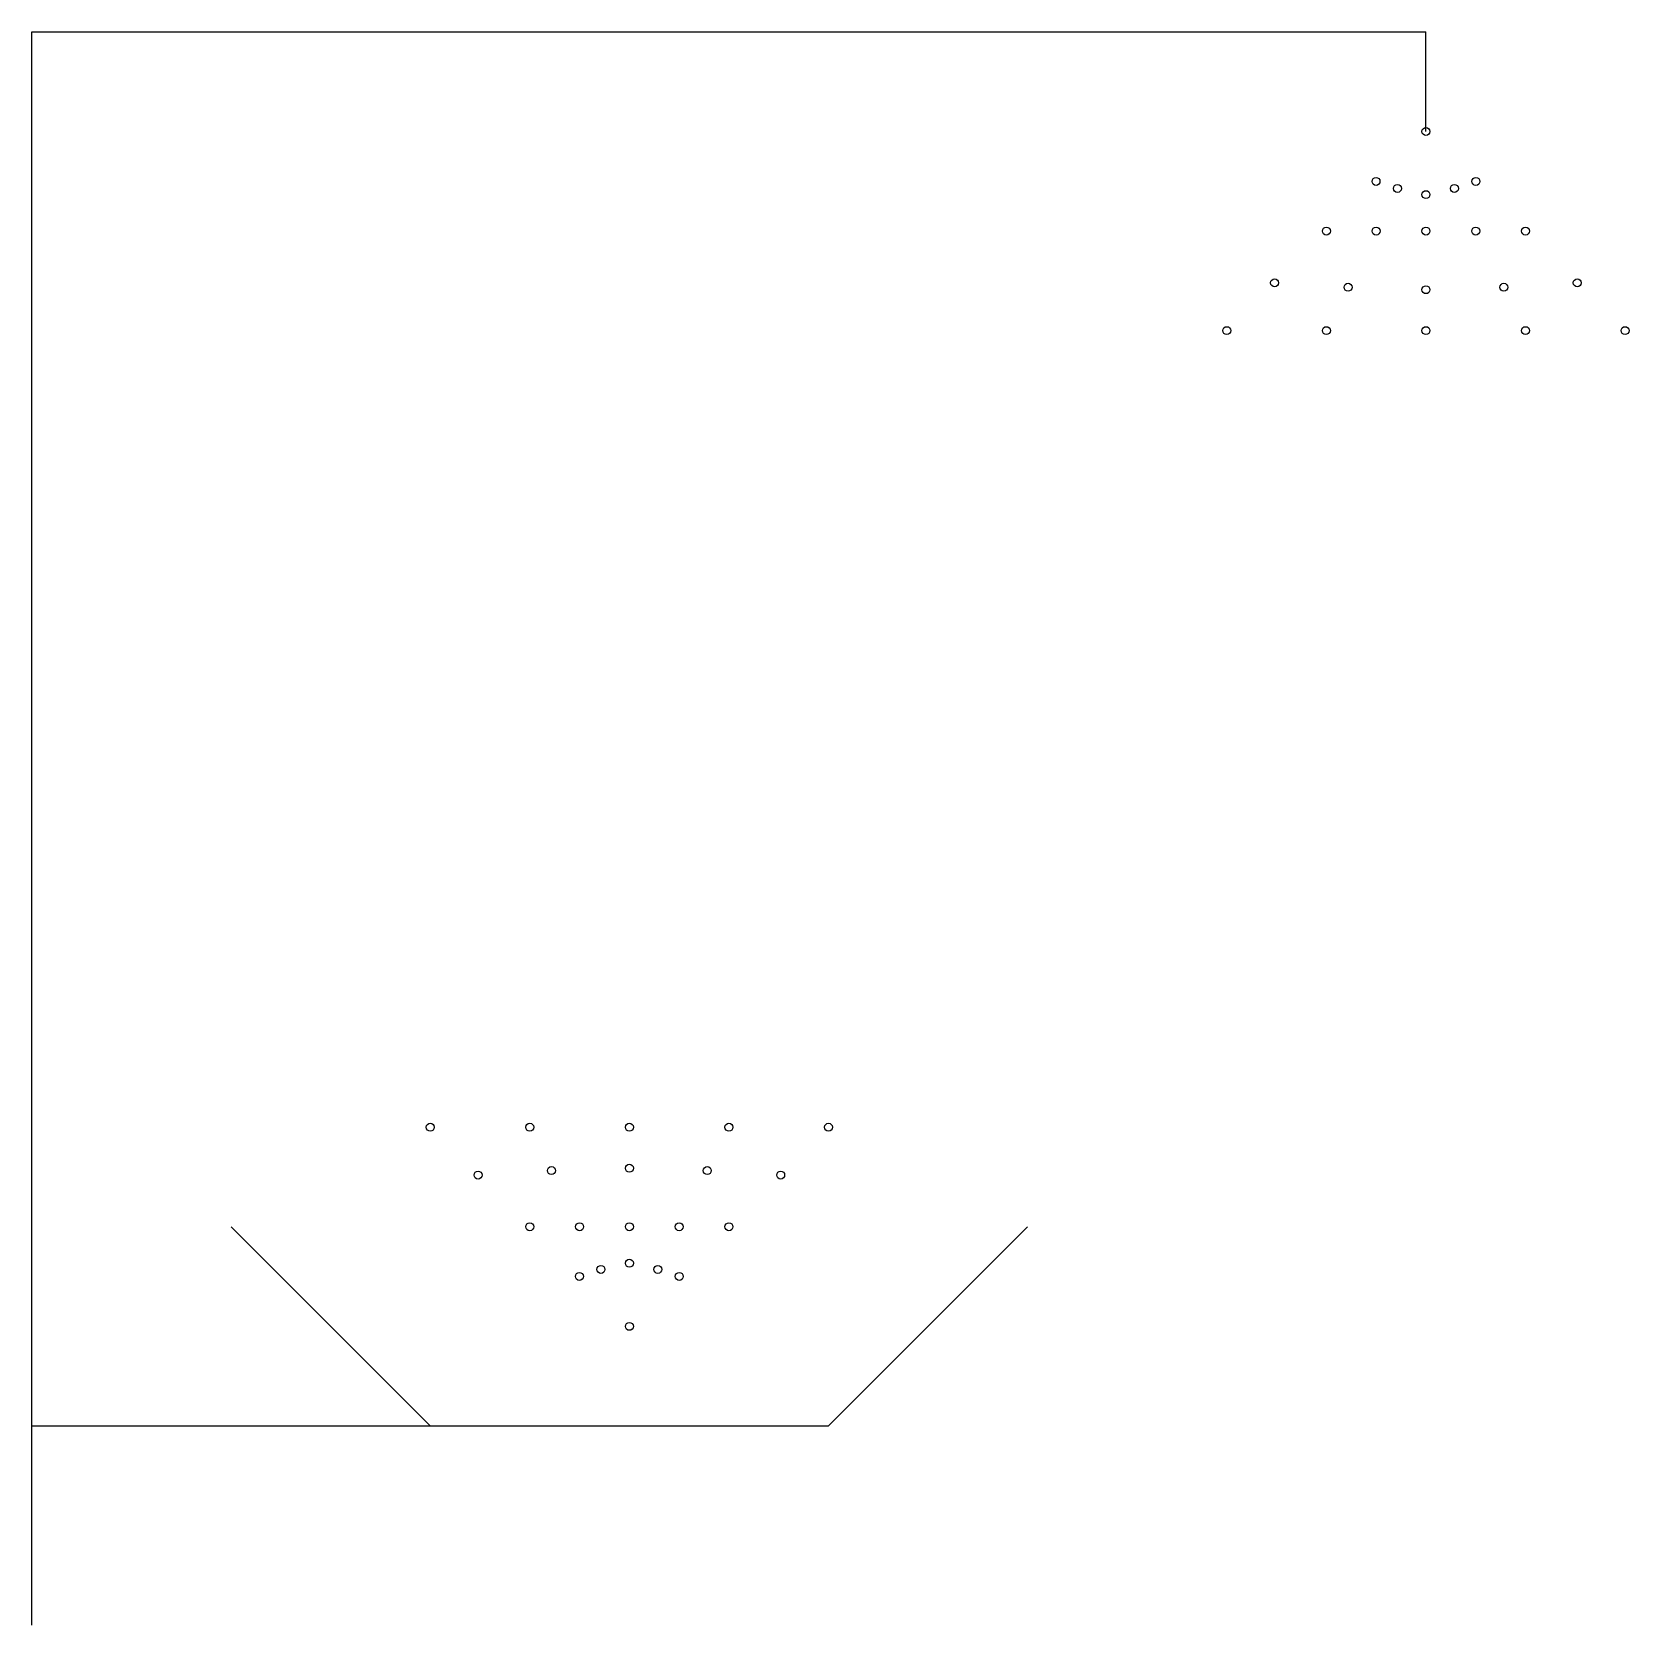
# Model space of a CAD drawing. Extents: x -9.4 to 10.6, y -10.7 to 9.3.
import ezdxf

# ---------------------------------------------------------------- set-up
doc = ezdxf.new("R2010")
doc.units = 0
doc.layers.get('0').update_dxf_attribs({"linetype": 'CONTINUOUS'})

msp = doc.modelspace()

# ---------------------------------------------------------------- linework, layer by layer
for p, q in [((-9.45, -10.69), (-9.45, 9.31)), ((-9.45, 9.31), (8.05, 9.31)), ((8.05, 8.06), (8.05, 9.31)), ((-4.45, -8.19), (-6.95, -5.69)), ((0.55, -8.19), (3.05, -5.69)), ((-9.45, -8.19), (0.55, -8.19))]:
    msp.add_line(p, q)
for centre in [(8.05, 8.06), (7.423234, 7.433234), (8.676766, 7.433234), (7.692467, 7.344935), (8.05, 7.267256), (8.407533, 7.344935), (6.8, 6.81), (7.425, 6.81), (8.05, 6.81), (8.675, 6.81), (9.3, 6.81), (6.150468, 6.160468), (7.072114, 6.104228), (8.05, 6.074413), (9.027886, 6.104228), (9.949532, 6.160468), (5.55, 5.56), (6.8, 5.56), (8.05, 5.56), (9.3, 5.56), (10.55, 5.56), (-4.45, -4.44), (-3.2, -4.44), (-1.95, -4.44), (-0.7, -4.44), (0.55, -4.44), (-3.849532, -5.040468), (-2.927886, -4.984228), (-1.95, -4.954413), (-0.972114, -4.984228), (-0.050468, -5.040468), (-3.2, -5.69), (-2.575, -5.69), (-1.95, -5.69), (-1.325, -5.69), (-0.7, -5.69), (-2.307533, -6.224935), (-1.95, -6.147256), (-1.592467, -6.224935), (-2.576766, -6.313234), (-1.323234, -6.313234), (-1.95, -6.94)]:
    msp.add_circle(centre, 0.05)

doc.saveas('drawing.dxf')
